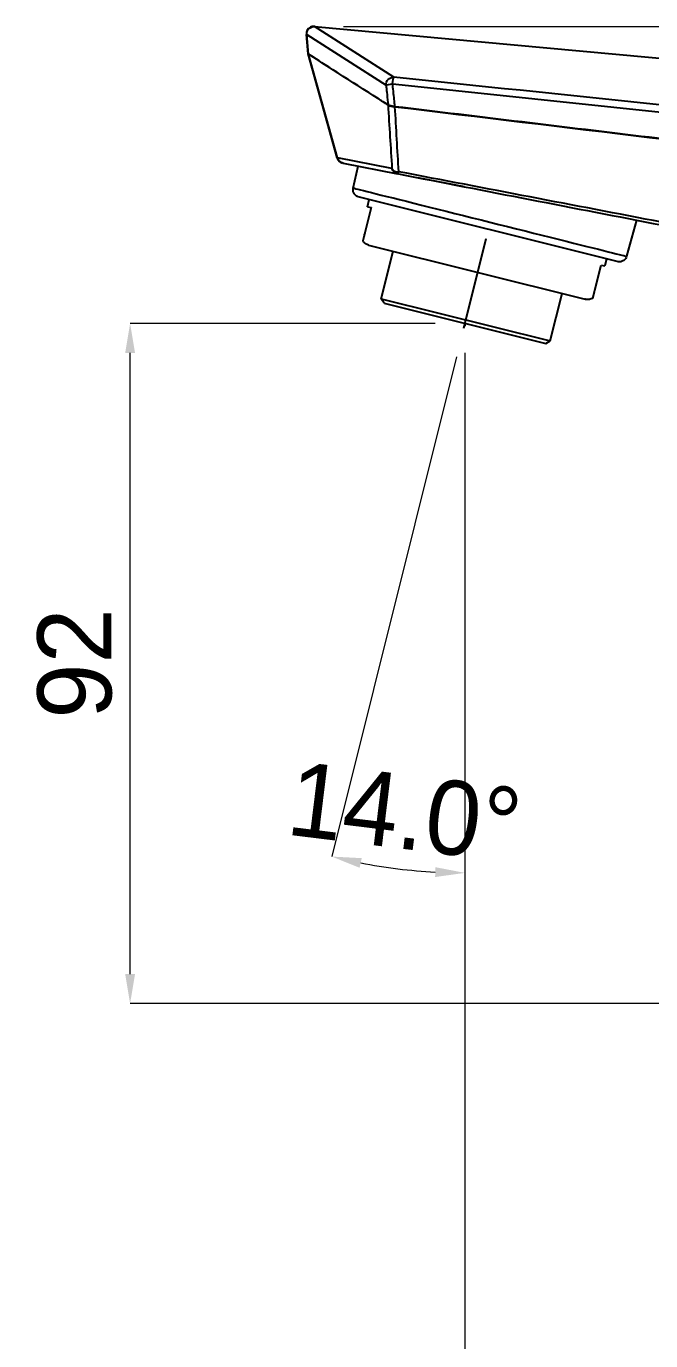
# Model space of a CAD drawing. Extents: x 0 to 948, y 0 to 695.
# Drawn here: x 365.9 to 450.1, y 322.3 to 499.8 of the extents above; entities that cross this region are included whole.
import ezdxf

# ---------------------------------------------------------------- set-up
doc = ezdxf.new("R2010")
doc.units = 0
doc.header["$LTSCALE"] = 10
doc.header["$MEASUREMENT"] = 0
doc.header["$PDMODE"] = 3
doc.header["$PDSIZE"] = -10
doc.linetypes.add('CENTER', pattern=[2, 1.25, -0.25, 0.25, -0.25])
doc.layers.get('0').update_dxf_attribs({"linetype": 'CONTINUOUS'})
doc.layers.get('DEFPOINTS').update_dxf_attribs({"linetype": 'CONTINUOUS'})
for name, color, linetype in [('1', 7, 'CONTINUOUS'), ('DEF_LAYER_ASSEM_MEMBER', 7, 'CONTINUOUS'), ('DEF_LAYER_SYMBOL', 7, 'CONTINUOUS'), ('레이어 1', 7, 'CONTINUOUS')]:
    doc.layers.add(name, color=color, linetype=linetype)
doc.styles.add('Daelim Dimension', font='')
doc.styles.get('Daelim Dimension').set_extended_font_data('나눔고딕')
doc.dimstyles.new('DEFAULT', dxfattribs={"dimscale": 2, "dimtxt": 2, "dimasz": 2, "dimexe": 0, "dimexo": 2, "dimgap": 1, "dimtad": 1, "dimdec": 0, "dimzin": 9, "dimdsep": 46, "dimtxsty": 'Daelim Dimension', "dimcen": 0.5, "dimclrd": 5, "dimclre": 5, "dimclrt": 256, "dimadec": 1, "dimazin": 0, "dimtfac": 1, "dimtdec": 0, "dimtix": 1, "dimtmove": 0, "dimatfit": 3, "dimfxl": 1, "dimtolj": 1, "dimtzin": 1, "dimlwd": 9, "dimlwe": 9, "dimarcsym": 0})

# ---------------------------------------------------------------- blocks, each defined once
blk = doc.blocks.new('*D5')
at = {"color": 5, "lineweight": 9, "ltscale": 0.5, "transparency": 16777216}
for p, q in [((408.68, 499.76), (617.61, 499.76)), ((617.61, 371.84), (617.61, 495.76)), ((584.77, 367.84), (617.61, 367.84))]:
    blk.add_line(p, q, dxfattribs=at)
at = {"color": 5, "ltscale": 0.5, "transparency": 16777216}
for points in [[(616.95, 495.76), (618.28, 495.76), (617.61, 499.76)], [(616.95, 371.84), (618.28, 371.84), (617.61, 367.84)]]:
    blk.add_solid(points, dxfattribs=at)
at = {"layer": 'DEFPOINTS', "color": 0, "ltscale": 0.5, "transparency": 16777216}
for p in [(404.68, 499.76), (617.61, 499.76), (580.77, 367.84)]:
    blk.add_point(p, dxfattribs=at)
at = {"color": 7, "lineweight": -3, "ltscale": 0.5, "transparency": 16777216, "insert": (610.16, 433.8), "char_height": 10, "attachment_point": 5, "rotation": 90, "style": 'Daelim Dimension'}
blk.add_mtext('\\A1;132', dxfattribs=at)
blk = doc.blocks.new('*D6')
at = {"color": 5, "lineweight": 9, "ltscale": 0.5, "transparency": 16777216}
for p, q in [((425.07, 455.67), (425.07, 311.64)), ((552.87, 315.1), (552.87, 311.64)), ((548.87, 311.64), (429.07, 311.64))]:
    blk.add_line(p, q, dxfattribs=at)
at = {"color": 5, "ltscale": 0.5, "transparency": 16777216}
for points in [[(429.07, 312.31), (429.07, 310.97), (425.07, 311.64)], [(548.87, 312.31), (548.87, 310.97), (552.87, 311.64)]]:
    blk.add_solid(points, dxfattribs=at)
at = {"layer": 'DEFPOINTS', "color": 0, "ltscale": 0.5, "transparency": 16777216}
for p in [(425.07, 459.67), (552.87, 319.1), (425.07, 311.64)]:
    blk.add_point(p, dxfattribs=at)
at = {"color": 7, "lineweight": -3, "ltscale": 0.5, "transparency": 16777216, "insert": (488.97, 319.08), "char_height": 10, "attachment_point": 5, "style": 'Daelim Dimension'}
blk.add_mtext('\\A1;128', dxfattribs=at)
blk = doc.blocks.new('*D2')
at = {"color": 5, "lineweight": 9, "ltscale": 0.5, "transparency": 16777216}
for p, q in [((421.07, 459.67), (379.89, 459.67)), ((379.89, 371.84), (379.89, 455.67)), ((516.98, 367.84), (379.89, 367.84))]:
    blk.add_line(p, q, dxfattribs=at)
at = {"color": 5, "ltscale": 0.5, "transparency": 16777216}
for points in [[(379.23, 455.67), (380.56, 455.67), (379.89, 459.67)], [(379.23, 371.84), (380.56, 371.84), (379.89, 367.84)]]:
    blk.add_solid(points, dxfattribs=at)
at = {"layer": 'DEFPOINTS', "color": 0, "ltscale": 0.5, "transparency": 16777216}
for p in [(379.89, 459.67), (425.07, 459.67), (520.98, 367.84)]:
    blk.add_point(p, dxfattribs=at)
at = {"color": 7, "lineweight": -3, "ltscale": 0.5, "transparency": 16777216, "insert": (372.45, 413.75), "char_height": 10, "attachment_point": 5, "rotation": 90, "style": 'Daelim Dimension'}
blk.add_mtext('\\A1;92', dxfattribs=at)
blk = doc.blocks.new('*D3')
at = {"color": 5, "lineweight": 9, "ltscale": 0.5, "transparency": 16777216}
for p, q in [((423.93, 455.14), (407.1, 387.69)), ((425.07, 455.27), (425.07, 385.49))]:
    blk.add_line(p, q, dxfattribs=at)
blk.add_arc((425.07, 459.67), 74.18, 259.0755, 266.9102, dxfattribs=at)
at = {"color": 5, "ltscale": 0.5, "transparency": 16777216}
for points in [[(410.86, 386.18), (411.15, 387.48), (407.1, 387.69)], [(421.08, 386.26), (421.05, 384.93), (425.07, 385.49)]]:
    blk.add_solid(points, dxfattribs=at)
at = {"layer": 'DEFPOINTS', "color": 0, "ltscale": 0.5, "transparency": 16777216}
for p in [(428.24, 472.37), (425.07, 459.67), (424.9, 459.02), (425.07, 459.27), (413.02, 386.47)]:
    blk.add_point(p, dxfattribs=at)
at = {"color": 7, "lineweight": -3, "ltscale": 0.5, "transparency": 16777216, "insert": (416.95, 393.67), "char_height": 10, "attachment_point": 5, "rotation": 352.9929, "style": 'Daelim Dimension'}
blk.add_mtext('\\A1;14.0°', dxfattribs=at)

msp = doc.modelspace()

# ---------------------------------------------------------------- linework, layer by layer
at = {"lineweight": -3, "ltscale": 0.5}
msp.add_line((425.07, 459.67), (425.07, 459.27), dxfattribs=at)
at = {"layer": '1', "lineweight": -3}
for p, q in [((410.6, 476.78), (445.75, 468)), ((411.92, 475.41), (412.41, 475.29)), ((412.06, 470.23), (441.29, 462.93)), ((443.45, 467.54), (443.94, 467.42)), ((413.79, 463), (436.59, 457.31)), ((414.15, 462.39), (435.98, 456.95))]:
    msp.add_line(p, q, dxfattribs=at)
at = {"layer": 'DEF_LAYER_ASSEM_MEMBER', "color": 7, "linetype": 'Continuous', "lineweight": -3}
for p, q in [((413.79, 463), (415.38, 469.4)), ((436.59, 457.31), (438.18, 463.71)), ((414.15, 462.39), (413.79, 463)), ((435.98, 456.95), (436.59, 457.31))]:
    msp.add_line(p, q, dxfattribs=at)
at = {"layer": 'DEF_LAYER_SYMBOL', "color": 1, "linetype": 'CENTER', "lineweight": -3}
msp.add_line((424.9, 459.02), (428.24, 472.37), dxfattribs=at)
at = {"layer": '레이어 1', "lineweight": -3}
for p, q in [((403.92, 496.03), (403.68, 498.67)), ((403.96, 496.01), (403.72, 498.67)), ((403.72, 498.67), (414.42, 491.84)), ((404.22, 499.65), (404.22, 499.65)), ((404.77, 499.76), (491.54, 491.78)), ((404.77, 499.75), (404.77, 499.76)), ((415.47, 492.91), (404.77, 499.75)), ((404.77, 499.75), (404.77, 499.75)), ((404.77, 499.75), (491.35, 491.78)), ((407.85, 482), (403.92, 496.03)), ((407.88, 482), (403.96, 496.01)), ((407.85, 482), (407.88, 482)), ((415.22, 480.58), (407.88, 482)), ((408.63, 481.28), (408.63, 481.28)), ((408.63, 481.28), (415.98, 479.86)), ((409.99, 477.93), (410.67, 480.89)), ((425, 478.11), (418.73, 479.32)), ((411.92, 475.41), (412.16, 476.38)), ((412.41, 475.29), (411.56, 471.9)), ((448.2, 473.6), (446.89, 468.72)), ((442.61, 464.15), (443.45, 467.54)), ((444.18, 468.39), (443.94, 467.42))]:
    msp.add_line(p, q, dxfattribs=at)
for centre, start, end in [((404.68, 498.76), 117.2878, 185.1774), ((404.68, 498.76), 90, 117.2878), ((404.68, 498.76), 84.7421, 90), ((408.82, 482.27), 196.0588, 255.6099)]:
    msp.add_arc(centre, 1, start, end, dxfattribs=at)
at = {"layer": '레이어 1', "lineweight": -3, "extrusion": (0, 0, -1)}
for centre, major_axis, ratio, start_param, end_param in [((404.68, 498.76), (-0.996, -0.09), 0.00023, 0.000626, 0.265208), ((404.68, 498.76), (-0.538, -0.843), 0.945751, 0.938648, 2.641603), ((404.68, 498.76), (-0.458, 0.889), 0.959628, 6.283161, 6.870043), ((404.68, 498.76), (-0.458, 0.889), 0.959628, 6.283161, 6.870043), ((415.38, 491.92), (-0.538, -0.843), 0.945751, 0.938648, 2.641603), ((415.38, 491.92), (0.994, 0.109), 0.070509, 3.407479, 4.648566), ((415.38, 491.92), (-0.104, -0.995), 0.077359, 1.626096, 2.984723), ((408.82, 482.27), (-0.191, -0.982), 0.96876, 0, 1.118687), ((416.17, 480.84), (0.191, 0.982), 0.96876, 3.141592, 4.201128), ((416.28, 480.82), (-0.191, -0.982), 0.060803, 0, 0.775714), ((428.44, 473.33), (18.45, -4.61), 0.000013, 3.141493, 6.283185)]:
    msp.add_ellipse(centre, major_axis=major_axis, ratio=ratio, start_param=start_param, end_param=end_param, dxfattribs=at)
at = {"layer": '레이어 1', "lineweight": -3}
for points, knots in [([(403.92, 496.04), (403.92, 496.04), (403.92, 496.04), (403.93, 496.03), (403.93, 496.03), (403.94, 496.03), (403.95, 496.02), (403.96, 496.01)], [0, 0, 0, 0, 0.247164, 0.247164, 0.498109, 0.498109, 1, 1, 1, 1]), ([(403.96, 496.01), (403.95, 496.02), (403.94, 496.03), (403.92, 496.03), (403.92, 496.04), (403.92, 496.04), (403.92, 496.04), (403.92, 496.04)], [0, 0, 0, 0, 0.49631, 0.49631, 0.99262, 0.99262, 1, 1, 1, 1]), ([(414.71, 489.14), (414.24, 489.44), (413.77, 489.74), (412.23, 490.73), (411.15, 491.42), (409, 492.79), (407.93, 493.48), (405.89, 494.78), (404.93, 495.39), (403.97, 496.01)], [0, 0, 0, 0, 0.131097, 0.131097, 0.43134, 0.43134, 0.731583, 0.731583, 1, 1, 1, 1]), ([(414.42, 491.84), (414.45, 491.52), (414.49, 491.2), (414.57, 490.42), (414.62, 489.95), (414.69, 489.37), (414.7, 489.26), (414.71, 489.14)], [0, 0, 0, 0, 0.356036, 0.356036, 0.870662, 0.870662, 1, 1, 1, 1]), ([(415.31, 491.99), (438.05, 489.61), (460.8, 487.23), (506.3, 482.47), (529.04, 480.09), (551.79, 477.71)], [0, 0, 0, 0, 0.5, 0.5, 1, 1, 1, 1]), ([(415.64, 488.92), (415.57, 489.58), (415.5, 490.24), (415.42, 490.95), (415.42, 490.99), (415.38, 491.35), (415.34, 491.67), (415.31, 491.99)], [0, 0, 0, 0, 0.647173, 0.647173, 0.686887, 0.686887, 1, 1, 1, 1]), ([(551.96, 478.66), (529.21, 481.03), (506.46, 483.41), (460.96, 488.16), (438.22, 490.53), (415.47, 492.91)], [0, 0, 0, 0, 0.5, 0.5, 1, 1, 1, 1]), ([(414.95, 489.04), (414.92, 489.05), (414.89, 489.06), (414.85, 489.08), (414.84, 489.08), (414.81, 489.09), (414.8, 489.1), (414.77, 489.11), (414.75, 489.12), (414.72, 489.14), (414.7, 489.15), (414.69, 489.16)], [0, 0, 0, 0, 0.25, 0.25, 0.375, 0.375, 0.5, 0.5, 0.75, 0.75, 1, 1, 1, 1]), ([(414.71, 489.14), (414.73, 489.13), (414.76, 489.11), (414.82, 489.09), (414.84, 489.08), (414.88, 489.06), (414.89, 489.06), (414.91, 489.05), (414.92, 489.04), (414.94, 489.04)], [0, 0, 0, 0, 0.5, 0.5, 0.75, 0.75, 0.875, 0.875, 1, 1, 1, 1]), ([(415.2, 488.98), (415.15, 488.98), (415.1, 488.99), (415.02, 489.01), (414.97, 489.02), (414.94, 489.04)], [0, 0, 0, 0, 0.5, 0.5, 1, 1, 1, 1]), ([(414.95, 489.04), (414.99, 489.02), (415.03, 489.01), (415.12, 488.99), (415.16, 488.98), (415.21, 488.98)], [0, 0, 0, 0, 0.5, 0.5, 1, 1, 1, 1]), ([(415.2, 488.98), (415.24, 488.97), (415.27, 488.97), (415.32, 488.96), (415.34, 488.96), (415.38, 488.96), (415.4, 488.95), (415.49, 488.94), (415.57, 488.93), (415.64, 488.92)], [0, 0, 0, 0, 0.25, 0.25, 0.375, 0.375, 0.5, 0.5, 1, 1, 1, 1]), ([(415.63, 488.92), (415.56, 488.93), (415.48, 488.94), (415.39, 488.95), (415.38, 488.96), (415.34, 488.96), (415.33, 488.96), (415.27, 488.97), (415.24, 488.97), (415.21, 488.98)], [0, 0, 0, 0, 0.5, 0.5, 0.625, 0.625, 0.75, 0.75, 1, 1, 1, 1]), ([(415.25, 480.52), (415.25, 480.51), (415.26, 480.5), (415.27, 480.48), (415.27, 480.47), (415.29, 480.45), (415.3, 480.43), (415.32, 480.41), (415.32, 480.4), (415.34, 480.38), (415.36, 480.36), (415.38, 480.34), (415.42, 480.3), (415.45, 480.28), (415.5, 480.25), (415.52, 480.24), (415.56, 480.22), (415.58, 480.21), (415.63, 480.18), (415.67, 480.16), (415.75, 480.14), (415.8, 480.13), (415.86, 480.12), (415.88, 480.11), (415.93, 480.11), (415.95, 480.11), (415.99, 480.11), (416.02, 480.11), (416.05, 480.11), (416.06, 480.11), (416.08, 480.12), (416.08, 480.12), (416.09, 480.12), (416.1, 480.12), (416.1, 480.13)], [0, 0, 0, 0, 0.03125, 0.03125, 0.0625, 0.0625, 0.125, 0.125, 0.15625, 0.15625, 0.1875, 0.25, 0.25, 0.375, 0.375, 0.4375, 0.4375, 0.5, 0.5, 0.625, 0.625, 0.75, 0.75, 0.8125, 0.8125, 0.875, 0.875, 0.9375, 0.9375, 0.96875, 0.96875, 0.984375, 0.984375, 1, 1, 1, 1]), ([(416.09, 479.84), (416.08, 479.84), (416.08, 479.84), (416.06, 479.84), (416.06, 479.84), (416.04, 479.85), (416.04, 479.85), (416.03, 479.85), (416.02, 479.85), (416.01, 479.85), (416.01, 479.85), (416, 479.85), (416, 479.86), (415.99, 479.86), (415.98, 479.86), (415.98, 479.86)], [0, 0, 0, 0, 0.125, 0.125, 0.25, 0.25, 0.375, 0.375, 0.5, 0.5, 0.625, 0.625, 0.75, 0.75, 1, 1, 1, 1]), ([(416.09, 479.84), (427.92, 477.54), (439.74, 475.25), (463.39, 470.66), (475.21, 468.36), (498.86, 463.77), (510.69, 461.48), (534.34, 456.89), (546.16, 454.59), (557.99, 452.3)], [0, 0, 0, 0, 0.25, 0.25, 0.5, 0.5, 0.75, 0.75, 1, 1, 1, 1]), ([(558.03, 452.81), (546.21, 455.09), (534.38, 457.38), (510.73, 461.94), (498.91, 464.22), (475.26, 468.78), (463.44, 471.05), (439.79, 475.6), (427.96, 477.87), (416.13, 480.14)], [0, 0, 0, 0, 0.25, 0.25, 0.5, 0.5, 0.75, 0.75, 1, 1, 1, 1]), ([(410.6, 476.78), (410.6, 476.78), (410.55, 476.8), (410.42, 476.86), (410.22, 477.02), (410.04, 477.28), (409.95, 477.61), (409.97, 477.86), (410.01, 477.99), (410.02, 478.02)], [0, 0, 0, 0, 0.011443, 0.106191, 0.276495, 0.513281, 0.726861, 0.939111, 1, 1, 1, 1]), ([(411.56, 471.9), (411.55, 471.85), (411.54, 471.81), (411.52, 471.75), (411.52, 471.74), (411.52, 471.72), (411.51, 471.71), (411.51, 471.68), (411.5, 471.66), (411.49, 471.64), (411.49, 471.63), (411.49, 471.61), (411.48, 471.58), (411.47, 471.56), (411.46, 471.51), (411.46, 471.48), (411.45, 471.45), (411.44, 471.43), (411.44, 471.41), (411.43, 471.4), (411.43, 471.36), (411.42, 471.34), (411.41, 471.28), (411.4, 471.25), (411.39, 471.2), (411.38, 471.18), (411.37, 471.16), (411.37, 471.14), (411.36, 471.1), (411.36, 471.08), (411.35, 471.04), (411.34, 471.02), (411.33, 470.99), (411.33, 470.97), (411.32, 470.93), (411.31, 470.91), (411.3, 470.87), (411.3, 470.86), (411.29, 470.83), (411.29, 470.82), (411.29, 470.81), (411.29, 470.81), (411.29, 470.81), (411.29, 470.81), (411.29, 470.81)], [0, 0, 0, 0, 0.031242, 0.031242, 0.039052, 0.039052, 0.046863, 0.046863, 0.062484, 0.062484, 0.070294, 0.070294, 0.078105, 0.093726, 0.093726, 0.124968, 0.124968, 0.140589, 0.140589, 0.15621, 0.15621, 0.187452, 0.187452, 0.249935, 0.249935, 0.281177, 0.281177, 0.312419, 0.312419, 0.374903, 0.374903, 0.437387, 0.437387, 0.499871, 0.499871, 0.624838, 0.624838, 0.749806, 0.749806, 0.874774, 0.874774, 0.999742, 0.999742, 1, 1, 1, 1]), ([(412.06, 470.23), (411.99, 470.25), (411.85, 470.31), (411.63, 470.44), (411.43, 470.61), (411.34, 470.75), (411.29, 470.83)], [0, 0, 0, 0, 0.20629, 0.47823, 0.749967, 1, 1, 1, 1]), ([(446.89, 468.72), (446.86, 468.62), (446.79, 468.44), (446.61, 468.23), (446.4, 468.09), (446.21, 468.01), (446.04, 467.98), (445.9, 467.98), (445.81, 467.99), (445.76, 467.99), (445.75, 468)], [0, 0, 0, 0, 0.204911, 0.39335, 0.554324, 0.693254, 0.810658, 0.905212, 0.974761, 1, 1, 1, 1]), ([(442.34, 463.06), (442.34, 463.06), (442.34, 463.06), (442.34, 463.06), (442.34, 463.06), (442.34, 463.07), (442.34, 463.08), (442.34, 463.08), (442.34, 463.09), (442.35, 463.11), (442.35, 463.12), (442.36, 463.15), (442.36, 463.16), (442.37, 463.18), (442.37, 463.2), (442.38, 463.23), (442.38, 463.24), (442.39, 463.28), (442.39, 463.29), (442.4, 463.34), (442.41, 463.36), (442.42, 463.41), (442.43, 463.44), (442.44, 463.49), (442.45, 463.5), (442.45, 463.54), (442.46, 463.56), (442.47, 463.6), (442.47, 463.62), (442.49, 463.66), (442.49, 463.69), (442.5, 463.74), (442.51, 463.77), (442.52, 463.81), (442.53, 463.83), (442.54, 463.86), (442.54, 463.88), (442.55, 463.92), (442.55, 463.94), (442.56, 463.96), (442.56, 463.97), (442.57, 463.99), (442.57, 464), (442.58, 464.06), (442.6, 464.1), (442.61, 464.15)], [0, 0, 0, 0, 0.001584, 0.001584, 0.126386, 0.126386, 0.188787, 0.188787, 0.251188, 0.251188, 0.37599, 0.37599, 0.438391, 0.438391, 0.500792, 0.500792, 0.563193, 0.563193, 0.625594, 0.625594, 0.687995, 0.687995, 0.750396, 0.750396, 0.781596, 0.781596, 0.812797, 0.812797, 0.843997, 0.843997, 0.875198, 0.875198, 0.906398, 0.906398, 0.921999, 0.921999, 0.937599, 0.937599, 0.953199, 0.953199, 0.960999, 0.960999, 0.968799, 0.968799, 1, 1, 1, 1]), ([(441.29, 462.93), (441.29, 462.93), (441.28, 462.93), (441.28, 462.93), (441.28, 462.93), (441.27, 462.93), (441.27, 462.93), (441.27, 462.93)], [0, 0, 0, 0, 0.003756, 0.049725, 0.126934, 0.30782, 1, 1, 1, 1]), ([(442.34, 463.07), (442.3, 463.05), (442.19, 462.99), (442, 462.93), (441.78, 462.89), (441.59, 462.89), (441.45, 462.9), (441.36, 462.91), (441.31, 462.92), (441.29, 462.93), (441.29, 462.93), (441.29, 462.93)], [0, 0, 0, 0, 0.11611, 0.35121, 0.555191, 0.724673, 0.855142, 0.942793, 0.984253, 0.993999, 1, 1, 1, 1])]:
    msp.add_open_spline(points, degree=3, knots=knots, dxfattribs=at)
for points, degree in [([(403.97, 496.01), (403.96, 496.01), (403.96, 496.01), (403.96, 496.01)], 3), ([(414.69, 489.16), (411.11, 491.44), (407.54, 493.72), (403.97, 496.01)], 3), ([(414.69, 489.16), (414.87, 486.3), (415.04, 483.44), (415.22, 480.58)], 3), ([(415.29, 489), (415.17, 489.01), (415.06, 489.02), (414.95, 489.04)], 3), ([(416.13, 480.14), (415.97, 483.07), (415.8, 486), (415.63, 488.92)], 3), ([(552.8, 472.37), (415.63, 488.92)], 1), ([(415.64, 488.92), (461.4, 483.4), (507.16, 477.88), (552.92, 472.35)], 3), ([(415.22, 480.58), (415.23, 480.56), (415.24, 480.54), (415.25, 480.52)], 3), ([(416.1, 480.13), (416.11, 480.13), (416.12, 480.14), (416.13, 480.14)], 3)]:
    msp.add_open_spline(points, degree=degree, dxfattribs=at)

# ---------------------------------------------------------------- dimensions: what is measured, and where the dimension line sits
at = {"color": 5, "lineweight": -3, "ltscale": 0.5}
for base, p1, p2, text, picture, middle in [((617.61, 499.76), (580.77, 367.84), (404.68, 499.76), '132', '*D5', (610.16, 433.8)), ((379.89, 459.67), (520.98, 367.84), (425.07, 459.67), '92', '*D2', (372.45, 413.75))]:
    dim = msp.add_linear_dim(base=base, p1=p1, p2=p2, angle=90, text=text, dimstyle='DEFAULT', override={"dimtxt": 5, "dimclrd": 5, "dimclre": 5, "dimclrt": 7}, dxfattribs=at)
    dim.commit()
    dim.dimension.update_dxf_attribs({"geometry": picture, "text_midpoint": middle})
dim = msp.add_angular_dim_2l(base=(413.02, 386.47), line1=((424.9, 459.02), (428.24, 472.37)), line2=((425.07, 459.67), (425.07, 459.27)), dimstyle='DEFAULT', override={"dimtxt": 5, "dimclrd": 5, "dimclre": 5, "dimclrt": 7}, dxfattribs=at)
dim.commit()
dim.dimension.update_dxf_attribs({"geometry": '*D3', "text_midpoint": (416.95, 393.67)})
dim = msp.add_linear_dim(base=(425.07, 311.64), p1=(552.87, 319.1), p2=(425.07, 459.67), text='128', dimstyle='DEFAULT', override={"dimtxt": 5, "dimclrd": 5, "dimclre": 5, "dimclrt": 7}, dxfattribs=at)
dim.commit()
dim.dimension.update_dxf_attribs({"geometry": '*D6', "text_midpoint": (488.97, 319.08)})

doc.saveas('drawing.dxf')
